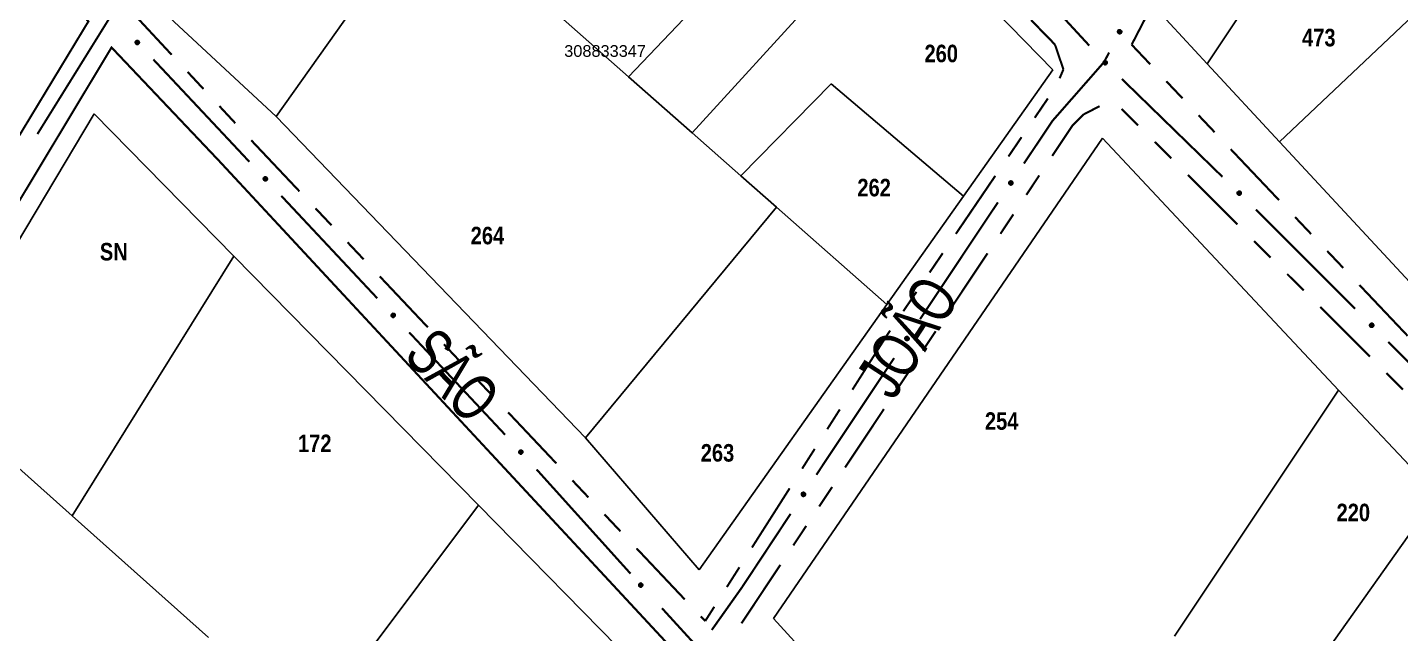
# Model space of a CAD drawing. Extents: x 201549 to 203722, y 4857623 to 4859778.
# Drawn here: x 202564.7 to 202682.2, y 4858746.3 to 4858798.1 of the extents above; entities that cross this region are included whole.
import ezdxf
from ezdxf.enums import TextEntityAlignment as Align

# ---------------------------------------------------------------- set-up
doc = ezdxf.new("R2010")
doc.units = 0
doc.header["$LTSCALE"] = 1.5
doc.header["$MEASUREMENT"] = 0
for name, color, linetype in [('CD-MALHA-LOTES', 40, 'CONTINUOUS'), ('CD_TXT_QUADRA', 1, 'CONTINUOUS'), ('RU-QUADRAS', 6, 'CONTINUOUS'), ('SV-EIXO-RUA-N-PAV', 6, 'CONTINUOUS'), ('SV-RUA-NAO-PAV-S-GUIA-C-GUIA', 7, 'CONTINUOUS'), ('SV-TXT-RUA-N-PAV-S-GUIA-C-GUIA', 7, 'CONTINUOUS'), ('Th_NmrPort', 1, 'CONTINUOUS')]:
    doc.layers.add(name, color=color, linetype=linetype)
doc.styles.add('ARIAL', font='ARIAL.TTF')
doc.styles.add('MONOTXT', font='ARIAL.TTF', dxfattribs={"height": 0.2})
doc.styles.get("Standard").update_dxf_attribs({"font": 'swisscbo.ttf'})

msp = doc.modelspace()

# ---------------------------------------------------------------- linework, layer by layer
at = {"layer": 'CD-MALHA-LOTES', "linetype": 'Continuous'}
for p, q in [((202680.22, 4858816.92), (202665.62, 4858795.03)), ((202585.98, 4858790.52), (202599.06, 4858808.97)), ((202599.06, 4858808.97), (202616.12, 4858793.92)), ((202621.56, 4858789.12), (202639.05, 4858808.24)), ((202652.42, 4858794.5), (202639.05, 4858808.24)), ((202690.57, 4858806.12), (202671.81, 4858788.36)), ((202616.12, 4858793.92), (202625.18, 4858803.47)), ((202576.07, 4858799.73), (202585.98, 4858790.52)), ((202661.4, 4858799.58), (202665.62, 4858795.03)), ((202644.79, 4858783.72), (202652.42, 4858794.5)), ((202665.62, 4858795.03), (202671.81, 4858788.36)), ((202616.12, 4858793.92), (202621.56, 4858789.12)), ((202625.74, 4858785.44), (202633.46, 4858793.32)), ((202633.46, 4858793.32), (202644.79, 4858783.72)), ((202570.41, 4858790.76), (202556.36, 4858767.22)), ((202582.37, 4858778.58), (202570.41, 4858790.76)), ((202585.98, 4858790.52), (202612.44, 4858763.04)), ((202621.56, 4858789.12), (202625.74, 4858785.44)), ((202656.66, 4858788.67), (202628.51, 4858747.6)), ((202676.86, 4858767.13), (202656.66, 4858788.67)), ((202671.81, 4858788.36), (202686.14, 4858772.92)), ((202625.74, 4858785.44), (202628.77, 4858782.77)), ((202638.22, 4858774.44), (202644.79, 4858783.72)), ((202628.77, 4858782.77), (202612.44, 4858763.04)), ((202628.77, 4858782.77), (202638.22, 4858774.44)), ((202568.54, 4858756.36), (202582.37, 4858778.58)), ((202603.3, 4858757.29), (202582.37, 4858778.58)), ((202622.16, 4858751.76), (202638.22, 4858774.44)), ((202556.36, 4858767.22), (202568.54, 4858756.36)), ((202676.86, 4858767.13), (202662.82, 4858746.09)), ((202685.29, 4858758.14), (202676.86, 4858767.13)), ((202612.44, 4858763.04), (202622.16, 4858751.76)), ((202670.71, 4858737.58), (202685.29, 4858758.14)), ((202590.32, 4858739.99), (202603.3, 4858757.29)), ((202617.02, 4858743.32), (202603.3, 4858757.29)), ((202580.2, 4858745.96), (202568.54, 4858756.36)), ((202628.51, 4858747.6), (202648.94, 4858725.29))]:
    msp.add_line(p, q, dxfattribs=at)
at = {"layer": 'RU-QUADRAS', "linetype": 'Continuous'}
for points in [[(202576.07, 4858799.73, 0.01, 0.01, 0), (202603.04, 4858845.22, 0.01, 0.01, 0), (202652.42, 4858794.5, 0.01, 0.01, 0), (202622.16, 4858751.76, 0.01, 0.01, 0), (202612.46, 4858763.01, 0.01, 0.01, 0), (202585.98, 4858790.52, 0.01, 0.01, 0)], [(202661.4, 4858799.58, 0.01, 0.01, 0), (202688.71, 4858841.53, 0.01, 0.01, 0), (202804.15, 4858719.63, 0.01, 0.01, 0), (202884.93, 4858635.86, 0.01, 0.01, 0), (202855.53, 4858589.33, 0.01, 0.01, 0.002334857)], [(202544.79, 4858747.83, 0.01, 0.01, 0), (202570.41, 4858790.76, 0.01, 0.01, 0), (202617.02, 4858743.32, 0.01, 0.01, 0), (202589.02, 4858701.24, 0.01, 0.01, 0)], [(202628.51, 4858747.6, 0.01, 0.01, 0), (202656.66, 4858788.67, 0.01, 0.01, 0.0019107617), (202823.41, 4858611.49, 0.01, 0.01, 0), (202825.02, 4858613.07, 0.01, 0.01, 0), (202852.56, 4858583.72, 0.01, 0.01, 0), (202823.87, 4858538.54, 0.01, 0.01, 0), (202760.3, 4858605.5, 0.01, 0.01, 0), (202761.22, 4858606.41, 0.01, 0.01, 0), (202682.66, 4858688.47, 0.01, 0.01, 0)]]:
    msp.add_lwpolyline(points, format="xyseb", close=True, dxfattribs=at)
at = {"layer": 'SV-EIXO-RUA-N-PAV', "const_width": 0.18}
for points in [[(202647.390619, 4858805.398291), (202655.533415, 4858796.583822)], [(202571.892646, 4858799.208508), (202565.557436, 4858789.017084)], [(202582.034379, 4858788.408245), (202575.471708, 4858795.397048)], [(202656.818632, 4858795.192591), (202657.22644, 4858795.988289)], [(202652.401028, 4858790.159332), (202656.748785, 4858795.11301)], [(202656.748785, 4858795.11301), (202656.818632, 4858795.192591)], [(202658.328243, 4858793.72418), (202666.930092, 4858785.357089)], [(202649.946102, 4858786.497066), (202652.173322, 4858789.81964)], [(202652.173322, 4858789.81964), (202652.401028, 4858790.159332)], [(202582.316795, 4858788.107002), (202582.034379, 4858788.408245)], [(202583.684677, 4858786.647927), (202582.316795, 4858788.107002)], [(202594.114659, 4858775.522614), (202586.420442, 4858783.729778)], [(202647.104926, 4858782.258591), (202647.718883, 4858783.174493)], [(202669.789955, 4858782.560536), (202678.275236, 4858774.075254)], [(202641.06016, 4858773.191441), (202646.607161, 4858781.511944)], [(202646.607161, 4858781.511944), (202647.104926, 4858782.258591)], [(202594.627592, 4858774.975197), (202594.114659, 4858775.522614)], [(202605.567592, 4858763.299736), (202597.362592, 4858772.056332)], [(202681.103663, 4858771.246827), (202683.93209, 4858768.4184)], [(202633.126692, 4858761.291239), (202638.841359, 4858769.86324)], [(202632.741774, 4858760.70928), (202633.126692, 4858761.291239)], [(202616.292656, 4858751.426713), (202608.257011, 4858760.338974)], [(202632.190109, 4858759.875215), (202632.741774, 4858760.70928)], [(202625.8337, 4858750.26493), (202629.983447, 4858756.538953)], [(202623.244227, 4858746.611827), (202625.557401, 4858749.875142)], [(202625.557401, 4858749.875142), (202625.8337, 4858750.26493)], [(202622.124013, 4858745.031484), (202618.98434, 4858748.467881)]]:
    msp.add_lwpolyline(points, dxfattribs=at)
at = {"layer": 'SV-EIXO-RUA-N-PAV'}
for points in [[(202657.975146, 4858797.690486), (202657.959485, 4858797.73682), (202657.9555, 4858797.779843), (202657.962504, 4858797.816684), (202657.977182, 4858797.847625), (202657.995763, 4858797.877588), (202658.021162, 4858797.903664), (202658.055763, 4858797.92636), (202658.102131, 4858797.942397), (202658.146473, 4858797.943583), (202658.182958, 4858797.938649), (202658.216103, 4858797.925201), (202658.244908, 4858797.906663), (202658.271122, 4858797.879384), (202658.29378, 4858797.844095), (202658.308777, 4858797.79708), (202658.312395, 4858797.754874), (202658.304685, 4858797.719418), (202658.290955, 4858797.686182), (202658.271618, 4858797.655819), (202658.246538, 4858797.630367), (202658.210967, 4858797.607617), (202658.164367, 4858797.59343), (202658.122312, 4858797.58934), (202658.086757, 4858797.596551), (202658.054341, 4858797.610805), (202658.024062, 4858797.629077), (202657.996787, 4858797.653517), (202657.975146, 4858797.690486)], [(202574.120749, 4858796.674917), (202574.071848, 4858796.675762), (202574.029992, 4858796.686487), (202573.997657, 4858796.70548), (202573.97346, 4858796.729714), (202573.951498, 4858796.757295), (202573.935491, 4858796.789988), (202573.925761, 4858796.830209), (202573.926264, 4858796.879269), (202573.940069, 4858796.921424), (202573.956994, 4858796.954121), (202573.980811, 4858796.980807), (202574.007962, 4858797.001693), (202574.042472, 4858797.017198), (202574.083328, 4858797.02666), (202574.132647, 4858797.02496), (202574.173609, 4858797.014164), (202574.204403, 4858796.994972), (202574.23108, 4858796.970857), (202574.253164, 4858796.942431), (202574.268692, 4858796.910248), (202574.278144, 4858796.869095), (202574.275822, 4858796.820439), (202574.26552, 4858796.779462), (202574.246766, 4858796.748407), (202574.222434, 4858796.722678), (202574.195038, 4858796.700313), (202574.162844, 4858796.682854), (202574.120749, 4858796.674917)], [(202656.868363, 4858795.297785), (202656.917253, 4858795.299154), (202656.959551, 4858795.290334), (202656.992712, 4858795.272824), (202657.017981, 4858795.249709), (202657.041169, 4858795.22315), (202657.058639, 4858795.191216), (202657.070178, 4858795.151476), (202657.071896, 4858795.102443), (202657.060013, 4858795.059707), (202657.044585, 4858795.026278), (202657.022, 4858794.998541), (202656.995822, 4858794.976447), (202656.96205, 4858794.959397), (202656.921664, 4858794.948096), (202656.872317, 4858794.947562), (202656.830909, 4858794.956494), (202656.799279, 4858794.974273), (202656.771538, 4858794.997155), (202656.74819, 4858795.024553), (202656.731221, 4858795.056), (202656.719916, 4858795.096683), (202656.720034, 4858795.145395), (202656.728471, 4858795.186796), (202656.745801, 4858795.218668), (202656.768944, 4858795.245472), (202656.7953, 4858795.269053), (202656.82667, 4858795.287951), (202656.868363, 4858795.297785)], [(202585.070521, 4858785.008744), (202585.02162, 4858785.009628), (202584.979774, 4858785.020387), (202584.947454, 4858785.039407), (202584.923277, 4858785.063661), (202584.901337, 4858785.09126), (202584.885356, 4858785.123965), (202584.87566, 4858785.164194), (202584.876202, 4858785.213254), (202584.890042, 4858785.255397), (202584.906993, 4858785.28808), (202584.930832, 4858785.314747), (202584.958, 4858785.335612), (202584.992521, 4858785.351088), (202585.033385, 4858785.360517), (202585.082704, 4858785.358777), (202585.123657, 4858785.347948), (202585.154434, 4858785.32873), (202585.181092, 4858785.304594), (202585.203153, 4858785.27615), (202585.218655, 4858785.243955), (202585.228074, 4858785.202794), (202585.225712, 4858785.15414), (202585.215377, 4858785.113171), (202585.196597, 4858785.082131), (202585.172244, 4858785.056422), (202585.144831, 4858785.03408), (202585.112623, 4858785.016647), (202585.070521, 4858785.008744)], [(202648.661053, 4858784.777726), (202648.650903, 4858784.82557), (202648.651964, 4858784.868764), (202648.663218, 4858784.904536), (202648.681405, 4858784.933554), (202648.703355, 4858784.961145), (202648.731623, 4858784.984079), (202648.768635, 4858785.002585), (202648.816557, 4858785.013103), (202648.860735, 4858785.009108), (202648.896396, 4858784.999951), (202648.927745, 4858784.982729), (202648.954191, 4858784.960956), (202648.977043, 4858784.930806), (202648.995431, 4858784.893114), (202649.004841, 4858784.844671), (202649.00351, 4858784.802331), (202648.991716, 4858784.768016), (202648.974203, 4858784.736609), (202648.951456, 4858784.70871), (202648.923578, 4858784.686356), (202648.885595, 4858784.667912), (202648.837658, 4858784.659257), (202648.795414, 4858784.660102), (202648.760943, 4858784.671411), (202648.730411, 4858784.68935), (202648.70247, 4858784.711029), (202648.678232, 4858784.738484), (202648.661053, 4858784.777726)], [(202668.337494, 4858784.141664), (202668.386383, 4858784.143033), (202668.428681, 4858784.134213), (202668.461843, 4858784.116703), (202668.487111, 4858784.093588), (202668.510299, 4858784.067029), (202668.52777, 4858784.035094), (202668.539309, 4858783.995355), (202668.541027, 4858783.946322), (202668.529144, 4858783.903586), (202668.513716, 4858783.870157), (202668.491131, 4858783.84242), (202668.464953, 4858783.820326), (202668.431181, 4858783.803276), (202668.390795, 4858783.791975), (202668.341448, 4858783.791441), (202668.30004, 4858783.800373), (202668.26841, 4858783.818152), (202668.240669, 4858783.841034), (202668.217321, 4858783.868432), (202668.200352, 4858783.899879), (202668.189047, 4858783.940562), (202668.189165, 4858783.989274), (202668.197602, 4858784.030675), (202668.214932, 4858784.062547), (202668.238075, 4858784.089351), (202668.26443, 4858784.112932), (202668.295801, 4858784.13183), (202668.337494, 4858784.141664)], [(202596.013006, 4858773.335651), (202595.964106, 4858773.336548), (202595.922262, 4858773.347318), (202595.889948, 4858773.366346), (202595.865777, 4858773.390607), (202595.843844, 4858773.418211), (202595.827871, 4858773.450921), (202595.818186, 4858773.491152), (202595.818741, 4858773.540212), (202595.832591, 4858773.582352), (202595.849551, 4858773.615031), (202595.873397, 4858773.641691), (202595.900571, 4858773.662548), (202595.935096, 4858773.678016), (202595.975962, 4858773.687434), (202596.025281, 4858773.685681), (202596.066231, 4858773.674841), (202596.097003, 4858773.655616), (202596.123654, 4858773.631473), (202596.145708, 4858773.603022), (202596.161202, 4858773.570823), (202596.17061, 4858773.52966), (202596.168235, 4858773.481006), (202596.15789, 4858773.44004), (202596.139102, 4858773.409005), (202596.114742, 4858773.383303), (202596.087322, 4858773.360968), (202596.05511, 4858773.343543), (202596.013006, 4858773.335651)], [(202679.665691, 4858772.840477), (202679.714595, 4858772.84117), (202679.756766, 4858772.831765), (202679.789682, 4858772.813798), (202679.814629, 4858772.790336), (202679.837447, 4858772.763459), (202679.854474, 4858772.731286), (202679.865463, 4858772.691391), (202679.866502, 4858772.642339), (202679.854029, 4858772.599771), (202679.83814, 4858772.566558), (202679.815173, 4858772.539136), (202679.788692, 4858772.517407), (202679.754687, 4858772.500825), (202679.714149, 4858772.490084), (202679.6648, 4858772.490233), (202679.623519, 4858772.499736), (202679.592138, 4858772.517951), (202679.564716, 4858772.541215), (202679.541749, 4858772.568934), (202679.525217, 4858772.600612), (202679.514476, 4858772.641448), (202679.515268, 4858772.690153), (202679.524277, 4858772.731434), (202679.542046, 4858772.763063), (202679.565558, 4858772.789544), (202679.592237, 4858772.812758), (202679.623866, 4858772.831221), (202679.665691, 4858772.840477)], [(202639.779467, 4858771.468853), (202639.769197, 4858771.51667), (202639.770148, 4858771.559868), (202639.781311, 4858771.595668), (202639.799425, 4858771.624732), (202639.821305, 4858771.652378), (202639.849515, 4858771.675384), (202639.88648, 4858771.693983), (202639.934375, 4858771.704622), (202639.978563, 4858771.700739), (202640.014247, 4858771.691673), (202640.04564, 4858771.67453), (202640.072141, 4858771.652824), (202640.095069, 4858771.622732), (202640.113552, 4858771.585087), (202640.123084, 4858771.536667), (202640.121861, 4858771.494324), (202640.110154, 4858771.45998), (202640.09272, 4858771.428529), (202640.070044, 4858771.400572), (202640.042223, 4858771.378148), (202640.004287, 4858771.359607), (202639.956372, 4858771.350832), (202639.914126, 4858771.35157), (202639.879626, 4858771.362791), (202639.849049, 4858771.380652), (202639.821053, 4858771.402261), (202639.796746, 4858771.429655), (202639.779467, 4858771.468853)], [(202606.932195, 4858761.643927), (202606.883321, 4858761.645761), (202606.841691, 4858761.657331), (202606.809748, 4858761.676975), (202606.786046, 4858761.701694), (202606.764646, 4858761.729714), (202606.749304, 4858761.762724), (202606.740391, 4858761.803134), (202606.741887, 4858761.852174), (202606.756542, 4858761.894041), (202606.774125, 4858761.926388), (202606.798478, 4858761.952587), (202606.826046, 4858761.972919), (202606.860862, 4858761.987722), (202606.901901, 4858761.996355), (202606.951177, 4858761.993658), (202606.991912, 4858761.982034), (202607.02231, 4858761.962223), (202607.048493, 4858761.937573), (202607.069998, 4858761.908705), (202607.084872, 4858761.876215), (202607.093489, 4858761.83488), (202607.090182, 4858761.78628), (202607.079053, 4858761.74552), (202607.059673, 4858761.714851), (202607.034826, 4858761.68962), (202607.006983, 4858761.667814), (202606.974443, 4858761.65101), (202606.932195, 4858761.643927)], [(202630.9157, 4858758.147972), (202630.905256, 4858758.195753), (202630.90605, 4858758.238953), (202630.917082, 4858758.274794), (202630.93509, 4858758.303923), (202630.956869, 4858758.331649), (202630.984995, 4858758.354758), (202631.021892, 4858758.373491), (202631.069748, 4858758.384305), (202631.11395, 4858758.380583), (202631.149666, 4858758.371647), (202631.181122, 4858758.354618), (202631.207702, 4858758.333009), (202631.23074, 4858758.303), (202631.249359, 4858758.265423), (202631.259068, 4858758.217039), (202631.257999, 4858758.174691), (202631.246417, 4858758.140305), (202631.229098, 4858758.10879), (202631.206524, 4858758.080751), (202631.178785, 4858758.058226), (202631.140916, 4858758.039547), (202631.093034, 4858758.030597), (202631.050785, 4858758.031181), (202631.016245, 4858758.042277), (202630.985602, 4858758.060026), (202630.957528, 4858758.081533), (202630.933122, 4858758.108838), (202630.9157, 4858758.147972)], [(202617.182316, 4858750.275611), (202617.133442, 4858750.277445), (202617.091813, 4858750.289015), (202617.059869, 4858750.308659), (202617.036167, 4858750.333378), (202617.014768, 4858750.361398), (202616.999425, 4858750.394408), (202616.990512, 4858750.434817), (202616.992008, 4858750.483857), (202617.006664, 4858750.525724), (202617.024247, 4858750.558072), (202617.048599, 4858750.58427), (202617.076168, 4858750.604603), (202617.110983, 4858750.619406), (202617.152023, 4858750.628038), (202617.201298, 4858750.625341), (202617.242033, 4858750.613718), (202617.272432, 4858750.593906), (202617.298615, 4858750.569257), (202617.320119, 4858750.540389), (202617.334993, 4858750.507899), (202617.34361, 4858750.466563), (202617.340303, 4858750.417964), (202617.329175, 4858750.377203), (202617.309795, 4858750.346534), (202617.284947, 4858750.321303), (202617.257104, 4858750.299498), (202617.224564, 4858750.282694), (202617.182316, 4858750.275611)]]:
    msp.add_lwpolyline(points, close=True, dxfattribs=at)
for points in [[(202657.9555, 4858797.779843), (202657.995763, 4858797.877588)], [(202657.957107, 4858797.761335), (202658.005303, 4858797.882298)], [(202657.959485, 4858797.73682), (202658.021162, 4858797.903664)], [(202657.967641, 4858797.716071), (202658.035464, 4858797.908238)], [(202657.975146, 4858797.690486), (202658.055763, 4858797.92636)], [(202657.98795, 4858797.67193), (202658.079013, 4858797.930384)], [(202657.996787, 4858797.653517), (202658.102131, 4858797.942397)], [(202658.012707, 4858797.645442), (202658.121819, 4858797.939112)], [(202658.024062, 4858797.629077), (202658.146473, 4858797.943583)], [(202658.039954, 4858797.623811), (202658.16086, 4858797.937502)], [(202658.054341, 4858797.610805), (202658.182958, 4858797.938649)], [(202658.072118, 4858797.605793), (202658.201054, 4858797.929169)], [(202658.086757, 4858797.596551), (202658.216103, 4858797.925201)], [(202658.106802, 4858797.595683), (202658.229575, 4858797.913018)], [(202658.122312, 4858797.58934), (202658.244908, 4858797.906663)], [(202658.145221, 4858797.592859), (202658.256791, 4858797.888336)], [(202658.164367, 4858797.59343), (202658.271122, 4858797.879384)], [(202658.188057, 4858797.604638), (202658.281518, 4858797.858797)], [(202658.210967, 4858797.607617), (202658.29378, 4858797.844095)], [(202658.229147, 4858797.624978), (202658.298154, 4858797.813472)], [(202658.246538, 4858797.630367), (202658.308777, 4858797.79708)], [(202658.260492, 4858797.647245), (202658.308095, 4858797.770044)], [(202658.271618, 4858797.655819), (202658.312395, 4858797.754874)], [(202574.120749, 4858796.674917), (202573.925761, 4858796.830209)], [(202574.162844, 4858796.682854), (202573.926264, 4858796.879269)], [(202574.142532, 4858796.680729), (202573.929797, 4858796.853457)], [(202574.071848, 4858796.675762), (202573.935491, 4858796.789988)], [(202574.175806, 4858796.695129), (202573.935983, 4858796.896703)], [(202574.094131, 4858796.676459), (202573.935996, 4858796.804996)], [(202574.195038, 4858796.700313), (202573.940069, 4858796.921424)], [(202574.047962, 4858796.681773), (202573.950273, 4858796.767864)], [(202574.205344, 4858796.713507), (202573.950637, 4858796.932925)], [(202574.029992, 4858796.686487), (202573.951498, 4858796.757295)], [(202574.222434, 4858796.722678), (202573.956994, 4858796.954121)], [(202574.233136, 4858796.737731), (202573.972011, 4858796.967971)], [(202574.246766, 4858796.748407), (202573.980811, 4858796.980807)], [(202574.254328, 4858796.766991), (202573.996818, 4858796.989394)], [(202574.26552, 4858796.779462), (202574.007962, 4858797.001693)], [(202574.269916, 4858796.802218), (202574.029219, 4858797.006716)], [(202574.275822, 4858796.820439), (202574.042472, 4858797.017198)], [(202574.27324, 4858796.846519), (202574.065356, 4858797.02006)], [(202574.278144, 4858796.869095), (202574.083328, 4858797.02666)], [(202574.267914, 4858796.892058), (202574.113636, 4858797.020472)], [(202574.268692, 4858796.910248), (202574.132647, 4858797.02496)], [(202574.257494, 4858796.929068), (202574.157877, 4858797.01522)], [(202574.253164, 4858796.942431), (202574.173609, 4858797.014164)], [(202656.719916, 4858795.096683), (202656.921664, 4858794.948096)], [(202656.720034, 4858795.145395), (202656.96205, 4858794.959397)], [(202656.723794, 4858795.119458), (202656.939318, 4858794.955503)], [(202656.72511, 4858795.163864), (202656.974814, 4858794.970468)], [(202656.728471, 4858795.186796), (202656.995822, 4858794.976447)], [(202656.731175, 4858795.074207), (202656.891106, 4858794.952906)], [(202656.731221, 4858795.056), (202656.872317, 4858794.947562)], [(202656.739088, 4858795.199761), (202657.006398, 4858794.989239)], [(202656.74326, 4858795.037706), (202656.846673, 4858794.956151)], [(202656.745801, 4858795.218668), (202657.022, 4858794.998541)], [(202656.74819, 4858795.024553), (202656.830909, 4858794.956494)], [(202656.758934, 4858795.229949), (202657.03021, 4858795.011762)], [(202656.768944, 4858795.245472), (202657.044585, 4858795.026278)], [(202656.785601, 4858795.255407), (202657.049977, 4858795.047739)], [(202656.7953, 4858795.269053), (202657.060013, 4858795.059707)], [(202656.814277, 4858795.275103), (202657.062976, 4858795.084587)], [(202656.82667, 4858795.287951), (202657.071896, 4858795.102443)], [(202656.846865, 4858795.290993), (202657.067199, 4858795.128069)], [(202656.868363, 4858795.297785), (202657.070178, 4858795.151476)], [(202656.895024, 4858795.297449), (202657.058814, 4858795.176201)], [(202656.917253, 4858795.299154), (202657.058639, 4858795.191216)], [(202656.941386, 4858795.29423), (202657.04287, 4858795.212648)], [(202656.959551, 4858795.290334), (202657.041169, 4858795.22315)], [(202585.070521, 4858785.008744), (202584.87566, 4858785.164194)], [(202585.112623, 4858785.016647), (202584.876202, 4858785.213254)], [(202585.092309, 4858785.014539), (202584.879714, 4858785.187439)], [(202585.02162, 4858785.009628), (202584.885356, 4858785.123965)], [(202585.043904, 4858785.010308), (202584.885873, 4858785.138972)], [(202585.125595, 4858785.028911), (202584.885935, 4858785.23068)], [(202585.144831, 4858785.03408), (202584.890042, 4858785.255397)], [(202584.997739, 4858785.015658), (202584.900121, 4858785.101829)], [(202585.155148, 4858785.047265), (202584.900619, 4858785.26689)], [(202584.979774, 4858785.020387), (202584.901337, 4858785.09126)], [(202585.172244, 4858785.056422), (202584.906993, 4858785.28808)], [(202585.182959, 4858785.071467), (202584.922021, 4858785.301918)], [(202585.196597, 4858785.082131), (202584.930832, 4858785.314747)], [(202585.204175, 4858785.100709), (202584.946846, 4858785.323321)], [(202585.215377, 4858785.113171), (202584.958, 4858785.335612)], [(202585.219791, 4858785.135924), (202584.979261, 4858785.340617)], [(202585.225712, 4858785.15414), (202584.992521, 4858785.351088)], [(202585.223151, 4858785.180222), (202585.015409, 4858785.353932)], [(202585.228074, 4858785.202794), (202585.033385, 4858785.360517)], [(202585.217862, 4858785.225765), (202585.063689, 4858785.354305)], [(202585.218655, 4858785.243955), (202585.082704, 4858785.358777)], [(202585.207472, 4858785.262784), (202585.107925, 4858785.349016)], [(202585.203153, 4858785.27615), (202585.123657, 4858785.347948)], [(202648.650903, 4858784.82557), (202648.731623, 4858784.984079)], [(202648.651402, 4858784.850195), (202648.713379, 4858784.964709)], [(202648.651964, 4858784.868764), (202648.703355, 4858784.961145)], [(202648.656583, 4858784.804011), (202648.746361, 4858784.986954)], [(202648.661053, 4858784.777726), (202648.768635, 4858785.002585)], [(202648.671604, 4858784.757802), (202648.792196, 4858785.003869)], [(202648.678232, 4858784.738484), (202648.816557, 4858785.013103)], [(202648.693102, 4858784.728607), (202648.835728, 4858785.007543)], [(202648.70247, 4858784.711029), (202648.860735, 4858785.009108)], [(202648.717639, 4858784.703945), (202648.874314, 4858785.00139)], [(202648.730411, 4858784.68935), (202648.896396, 4858784.999951)], [(202648.747482, 4858784.682298), (202648.913262, 4858784.988424)], [(202648.760943, 4858784.671411), (202648.927745, 4858784.982729)], [(202648.78075, 4858784.668211), (202648.939704, 4858784.969056)], [(202648.795414, 4858784.660102), (202648.954191, 4858784.960956)], [(202648.818577, 4858784.660925), (202648.963855, 4858784.941368)], [(202648.837658, 4858784.659257), (202648.977043, 4858784.930806)], [(202648.862494, 4858784.667626), (202648.984967, 4858784.909146)], [(202648.885595, 4858784.667912), (202648.995431, 4858784.893114)], [(202648.905677, 4858784.683033), (202648.996202, 4858784.86219)], [(202648.923578, 4858784.686356), (202649.004841, 4858784.844671)], [(202648.939406, 4858784.701492), (202649.001009, 4858784.817899)], [(202648.951456, 4858784.70871), (202649.00351, 4858784.802331)], [(202668.189047, 4858783.940562), (202668.390795, 4858783.791975)], [(202668.189165, 4858783.989274), (202668.431181, 4858783.803276)], [(202668.192925, 4858783.963337), (202668.408449, 4858783.799381)], [(202668.194241, 4858784.007743), (202668.443945, 4858783.814347)], [(202668.197602, 4858784.030675), (202668.464953, 4858783.820326)], [(202668.200306, 4858783.918086), (202668.360237, 4858783.796785)], [(202668.200352, 4858783.899879), (202668.341448, 4858783.791441)], [(202668.208219, 4858784.04364), (202668.475529, 4858783.833118)], [(202668.21239, 4858783.881585), (202668.315804, 4858783.80003)], [(202668.214932, 4858784.062547), (202668.491131, 4858783.84242)], [(202668.217321, 4858783.868432), (202668.30004, 4858783.800373)], [(202668.228065, 4858784.073828), (202668.499341, 4858783.855641)], [(202668.238075, 4858784.089351), (202668.513716, 4858783.870157)], [(202668.254731, 4858784.099286), (202668.519107, 4858783.891618)], [(202668.26443, 4858784.112932), (202668.529144, 4858783.903586)], [(202668.283408, 4858784.118982), (202668.532107, 4858783.928466)], [(202668.295801, 4858784.13183), (202668.541027, 4858783.946322)], [(202668.315996, 4858784.134872), (202668.53633, 4858783.971948)], [(202668.337494, 4858784.141664), (202668.539309, 4858783.995355)], [(202668.364155, 4858784.141328), (202668.527945, 4858784.020079)], [(202668.386383, 4858784.143033), (202668.52777, 4858784.035094)], [(202668.410517, 4858784.138109), (202668.512001, 4858784.056527)], [(202668.428681, 4858784.134213), (202668.510299, 4858784.067029)], [(202596.013006, 4858773.335651), (202595.818186, 4858773.491152)], [(202596.05511, 4858773.343543), (202595.818741, 4858773.540212)], [(202596.034795, 4858773.34144), (202595.822246, 4858773.514396)], [(202595.964106, 4858773.336548), (202595.827871, 4858773.450921)], [(202595.98639, 4858773.337222), (202595.828393, 4858773.465928)], [(202596.068085, 4858773.355803), (202595.828479, 4858773.557636)], [(202596.087322, 4858773.360968), (202595.832591, 4858773.582352)], [(202595.940226, 4858773.342585), (202595.84263, 4858773.428781)], [(202596.097643, 4858773.37415), (202595.843171, 4858773.593842)], [(202595.922262, 4858773.347318), (202595.843844, 4858773.418211)], [(202596.114742, 4858773.383303), (202595.849551, 4858773.615031)], [(202596.12546, 4858773.398345), (202595.864583, 4858773.628864)], [(202596.139102, 4858773.409005), (202595.873397, 4858773.641691)], [(202596.146684, 4858773.427581), (202595.889413, 4858773.650261)], [(202596.15789, 4858773.44004), (202595.900571, 4858773.662548)], [(202596.16231, 4858773.462792), (202595.921833, 4858773.667548)], [(202596.168235, 4858773.481006), (202595.935096, 4858773.678016)], [(202596.165681, 4858773.507089), (202595.957984, 4858773.680853)], [(202596.17061, 4858773.52966), (202595.975962, 4858773.687434)], [(202596.160404, 4858773.552633), (202596.006265, 4858773.681214)], [(202596.161202, 4858773.570823), (202596.025281, 4858773.685681)], [(202596.150024, 4858773.589655), (202596.0505, 4858773.675914)], [(202596.145708, 4858773.603022), (202596.066231, 4858773.674841)], [(202679.514476, 4858772.641448), (202679.714149, 4858772.490084)], [(202679.515268, 4858772.690153), (202679.754687, 4858772.500825)], [(202679.518669, 4858772.664167), (202679.731904, 4858772.497246)], [(202679.520599, 4858772.708551), (202679.767604, 4858772.511719)], [(202679.524277, 4858772.731434), (202679.788692, 4858772.517407)], [(202679.525217, 4858772.600612), (202679.6648, 4858772.490233)], [(202679.525423, 4858772.618818), (202679.683661, 4858772.495316)], [(202679.535072, 4858772.744251), (202679.799444, 4858772.530051)], [(202679.537001, 4858772.582154), (202679.639277, 4858772.499175)], [(202679.541749, 4858772.568934), (202679.623519, 4858772.499736)], [(202679.542046, 4858772.763063), (202679.815173, 4858772.539136)], [(202679.555334, 4858772.774161), (202679.823566, 4858772.552243)], [(202679.565558, 4858772.789544), (202679.83814, 4858772.566558)], [(202679.58235, 4858772.799248), (202679.843828, 4858772.587943)], [(202679.592237, 4858772.812758), (202679.854029, 4858772.599771)], [(202679.611296, 4858772.818545), (202679.857336, 4858772.624608)], [(202679.623866, 4858772.831221), (202679.866502, 4858772.642339)], [(202679.644101, 4858772.833983), (202679.86216, 4858772.668026)], [(202679.665691, 4858772.840477), (202679.865463, 4858772.691391)], [(202679.692344, 4858772.839772), (202679.854441, 4858772.71627)], [(202679.714595, 4858772.84117), (202679.854474, 4858772.731286)], [(202679.738658, 4858772.835913), (202679.839004, 4858772.752934)], [(202679.756766, 4858772.831765), (202679.837447, 4858772.763459)], [(202639.769197, 4858771.51667), (202639.849515, 4858771.675384)], [(202639.769633, 4858771.541298), (202639.83132, 4858771.655968)], [(202639.770148, 4858771.559868), (202639.821305, 4858771.652378)], [(202639.774931, 4858771.495127), (202639.864245, 4858771.678297)], [(202639.779467, 4858771.468853), (202639.88648, 4858771.693983)], [(202639.790069, 4858771.448956), (202639.910038, 4858771.695327)], [(202639.796746, 4858771.429655), (202639.934375, 4858771.704622)], [(202639.811641, 4858771.419815), (202639.95356, 4858771.699111)], [(202639.821053, 4858771.402261), (202639.978563, 4858771.700739)], [(202639.83624, 4858771.395216), (202639.992162, 4858771.693056)], [(202639.849049, 4858771.380652), (202640.014247, 4858771.691673)], [(202639.866138, 4858771.373644), (202640.031142, 4858771.680189)], [(202639.879626, 4858771.362791), (202640.04564, 4858771.67453)], [(202639.899441, 4858771.359641), (202640.057634, 4858771.660888)], [(202639.914126, 4858771.35157), (202640.072141, 4858771.652824)], [(202639.937286, 4858771.352451), (202640.081854, 4858771.633261)], [(202639.956372, 4858771.350832), (202640.095069, 4858771.622732)], [(202639.981187, 4858771.359263), (202640.103048, 4858771.601093)], [(202640.004287, 4858771.359607), (202640.113552, 4858771.585087)], [(202640.02433, 4858771.374779), (202640.114401, 4858771.554165)], [(202640.042223, 4858771.378148), (202640.123084, 4858771.536667)], [(202640.058012, 4858771.393323), (202640.119321, 4858771.509886)], [(202640.070044, 4858771.400572), (202640.121861, 4858771.494324)], [(202606.932195, 4858761.643927), (202606.740391, 4858761.803134)], [(202606.974443, 4858761.65101), (202606.741887, 4858761.852174)], [(202606.954091, 4858761.649297), (202606.744896, 4858761.826296)], [(202606.883321, 4858761.645761), (202606.749304, 4858761.762724)], [(202606.905614, 4858761.646008), (202606.750113, 4858761.777719)], [(202606.98765, 4858761.66302), (202606.751957, 4858761.869408)], [(202607.006983, 4858761.667814), (202606.756542, 4858761.894041)], [(202606.859561, 4858761.652254), (202606.763636, 4858761.740305)], [(202606.841691, 4858761.657331), (202606.764646, 4858761.729714)], [(202607.017554, 4858761.680796), (202606.767341, 4858761.905326)], [(202607.034826, 4858761.68962), (202606.774125, 4858761.926388)], [(202607.04583, 4858761.704454), (202606.78942, 4858761.939931)], [(202607.059673, 4858761.714851), (202606.798478, 4858761.952587)], [(202607.067611, 4858761.733278), (202606.814656, 4858761.960848)], [(202607.079053, 4858761.74552), (202606.826046, 4858761.972919)], [(202607.083908, 4858761.768182), (202606.8474, 4858761.977511)], [(202607.090182, 4858761.78628), (202606.860862, 4858761.987722)], [(202607.088128, 4858761.812407), (202606.8838, 4858761.99012)], [(202607.093489, 4858761.83488), (202606.901901, 4858761.996355)], [(202607.083726, 4858761.858044), (202606.932079, 4858761.989556)], [(202607.084872, 4858761.876215), (202606.951177, 4858761.993658)], [(202607.074057, 4858761.895258), (202606.976204, 4858761.983409)], [(202607.069998, 4858761.908705), (202606.991912, 4858761.982034)], [(202630.905256, 4858758.195753), (202630.984995, 4858758.354758)], [(202630.905602, 4858758.220381), (202630.966871, 4858758.335276)], [(202630.90605, 4858758.238953), (202630.956869, 4858758.331649)], [(202630.911068, 4858758.17423), (202630.999715, 4858758.357724)], [(202630.9157, 4858758.147972), (202631.021892, 4858758.373491)], [(202630.926374, 4858758.128114), (202631.045445, 4858758.374921)], [(202630.933122, 4858758.108838), (202631.069748, 4858758.384305)], [(202630.948052, 4858758.099052), (202631.088953, 4858758.378864)], [(202630.957528, 4858758.081533), (202631.11395, 4858758.380583)], [(202630.972741, 4858758.074543), (202631.127576, 4858758.372949)], [(202630.985602, 4858758.060026), (202631.149666, 4858758.371647)], [(202631.002717, 4858758.05308), (202631.166603, 4858758.360224)], [(202631.016245, 4858758.042277), (202631.181122, 4858758.354618)], [(202631.036071, 4858758.039199), (202631.193165, 4858758.34102)], [(202631.050785, 4858758.031181), (202631.207702, 4858758.333009)], [(202631.073942, 4858758.032146), (202631.217486, 4858758.313481)], [(202631.093034, 4858758.030597), (202631.23074, 4858758.303)], [(202631.117817, 4858758.039118), (202631.238797, 4858758.28139)], [(202631.140916, 4858758.039547), (202631.249359, 4858758.265423)], [(202631.160904, 4858758.054792), (202631.250321, 4858758.234504)], [(202631.178785, 4858758.058226), (202631.259068, 4858758.217039)], [(202631.194518, 4858758.073459), (202631.255402, 4858758.190244)], [(202631.206524, 4858758.080751), (202631.257999, 4858758.174691)], [(202617.182316, 4858750.275611), (202616.990512, 4858750.434817)], [(202617.224564, 4858750.282694), (202616.992008, 4858750.483857)], [(202617.204213, 4858750.280981), (202616.995017, 4858750.457979)], [(202617.133442, 4858750.277445), (202616.999425, 4858750.394408)], [(202617.155735, 4858750.277691), (202617.000234, 4858750.409402)], [(202617.237772, 4858750.294703), (202617.002078, 4858750.501091)], [(202617.257104, 4858750.299498), (202617.006664, 4858750.525724)], [(202617.109683, 4858750.283938), (202617.013757, 4858750.371989)], [(202617.091813, 4858750.289015), (202617.014768, 4858750.361398)], [(202617.267676, 4858750.31248), (202617.017462, 4858750.537009)], [(202617.284947, 4858750.321303), (202617.024247, 4858750.558072)], [(202617.295952, 4858750.336137), (202617.039541, 4858750.571615)], [(202617.309795, 4858750.346534), (202617.048599, 4858750.58427)], [(202617.317732, 4858750.364961), (202617.064777, 4858750.592531)], [(202617.329175, 4858750.377203), (202617.076168, 4858750.604603)], [(202617.33403, 4858750.399866), (202617.097522, 4858750.609194)], [(202617.340303, 4858750.417964), (202617.110983, 4858750.619406)], [(202617.338249, 4858750.444091), (202617.133922, 4858750.621804)], [(202617.34361, 4858750.466563), (202617.152023, 4858750.628038)], [(202617.333847, 4858750.489728), (202617.1822, 4858750.621239)], [(202617.334993, 4858750.507899), (202617.201298, 4858750.625341)], [(202617.324178, 4858750.526942), (202617.226325, 4858750.615092)], [(202617.320119, 4858750.540389), (202617.242033, 4858750.613718)]]:
    msp.add_lwpolyline(points, dxfattribs=at)
at = {"layer": 'SV-RUA-NAO-PAV-S-GUIA-C-GUIA', "const_width": 0.18}
for points in [[(202318.585681, 4858981.045359), (202375.850118, 4858919.006972), (202406.755485, 4858888.811313), (202418.582189, 4858876.174739), (202457.692817, 4858834.385888), (202526.282239, 4858763.924023), (202540.597938, 4858748.360825), (202559.278351, 4858781.082474), (202569.917526, 4858798.649485), (202563.522843, 4858805.617436), (202529.033623, 4858841.06623), (202497.909206, 4858872.824618), (202467.668284, 4858907.49019), (202424.334233, 4858953.765118), (202419.282654, 4858959.024078), (202395.214661, 4858984.080132), (202372.316186, 4859008.76432), (202326.670103, 4859056.804124), (202318.586408, 4859064.715287)], [(202572.950754, 4858800.193695), (202577.037166, 4858795.800377)], [(202660.855689, 4858799.9339), (202659.477576, 4858797.269166)], [(202652.216495, 4858797.072165), (202650.556702, 4858798.762994)], [(202652.60529, 4858796.653504), (202652.216495, 4858797.072165)], [(202652.624433, 4858796.597376), (202652.60529, 4858796.653504)], [(202653.324451, 4858794.544859), (202652.624433, 4858796.597376)], [(202659.477576, 4858797.269166), (202659.162174, 4858796.659303)], [(202659.162174, 4858796.659303), (202660.753871, 4858794.980509)], [(202578.399303, 4858794.335938), (202579.76144, 4858792.871499)], [(202652.997229, 4858793.780566), (202653.324451, 4858794.544859)], [(202662.129934, 4858793.529148), (202663.505998, 4858792.077787)], [(202650.869066, 4858790.406495), (202651.993288, 4858792.060619)], [(202581.123577, 4858791.40706), (202582.485714, 4858789.94262)], [(202655.065508, 4858790.703974), (202654.723234, 4858790.361945)], [(202655.524461, 4858790.940081), (202655.065508, 4858790.703974)], [(202656.413691, 4858791.397541), (202655.524461, 4858790.940081)], [(202659.717901, 4858789.760484), (202658.301687, 4858791.172694)], [(202664.882061, 4858790.626425), (202666.258124, 4858789.175064)], [(202654.072165, 4858789.71134), (202652.36679, 4858787.147067)], [(202654.723234, 4858790.361945), (202654.072165, 4858789.71134)], [(202583.85073, 4858788.480879), (202587.970685, 4858784.119002)], [(202648.620623, 4858787.098248), (202649.744844, 4858788.752372)], [(202662.550329, 4858786.936063), (202661.134115, 4858788.348273)], [(202667.634188, 4858787.723703), (202671.762378, 4858783.369619)], [(202644.123735, 4858780.481753), (202647.496401, 4858785.444124)], [(202651.259252, 4858785.481727), (202650.151714, 4858783.816386)], [(202668.215185, 4858781.287222), (202663.966543, 4858785.523853)], [(202589.344003, 4858782.665043), (202590.717322, 4858781.211084)], [(202649.044176, 4858782.151045), (202647.936638, 4858780.485704)], [(202673.138441, 4858781.918258), (202674.514505, 4858780.466897)], [(202592.09064, 4858779.757125), (202593.463958, 4858778.303166)], [(202671.047613, 4858778.462802), (202669.631399, 4858779.875012)], [(202675.890568, 4858779.015535), (202677.266632, 4858777.564174)], [(202641.875291, 4858777.173506), (202642.999513, 4858778.82763)], [(202646.8291, 4858778.820364), (202643.506486, 4858773.824342)], [(202594.837277, 4858776.849207), (202598.957232, 4858772.48733)], [(202673.880041, 4858775.638381), (202672.463827, 4858777.050592)], [(202639.626847, 4858773.865259), (202640.751069, 4858775.519382)], [(202678.642695, 4858776.112813), (202682.770885, 4858771.758729)], [(202679.544898, 4858769.989541), (202675.296256, 4858774.226171)], [(202637.955219, 4858771.374401), (202638.268041, 4858771.865979)], [(202638.268041, 4858771.865979), (202638.502625, 4858772.211135)], [(202642.398948, 4858772.159001), (202641.29141, 4858770.49366)], [(202600.33055, 4858771.033371), (202601.703868, 4858769.579412)], [(202635.270841, 4858767.156093), (202637.955219, 4858771.374401)], [(202640.183872, 4858768.82832), (202639.076334, 4858767.162979)], [(202682.377326, 4858767.16512), (202680.961112, 4858768.57733)], [(202603.077187, 4858768.125453), (202604.450505, 4858766.671494)], [(202605.823823, 4858765.217535), (202609.943778, 4858760.855658)], [(202633.123339, 4858763.781448), (202634.19709, 4858765.46877)], [(202637.968796, 4858765.497638), (202634.646182, 4858760.501616)], [(202630.975837, 4858760.406802), (202632.049588, 4858762.094125)], [(202611.317096, 4858759.401699), (202612.690415, 4858757.94774)], [(202626.680833, 4858753.65751), (202629.902086, 4858758.719479)], [(202633.538644, 4858758.836276), (202632.431107, 4858757.170935)], [(202614.063733, 4858756.493781), (202615.437051, 4858755.039822)], [(202631.323569, 4858755.505594), (202630.216031, 4858753.840253)], [(202616.81037, 4858753.585863), (202620.930325, 4858749.223986)], [(202624.533331, 4858750.282864), (202625.607082, 4858751.970187)], [(202629.108493, 4858752.174913), (202625.785879, 4858747.178891)], [(202622.680412, 4858747.371134), (202623.45958, 4858748.595541)], [(202622.303643, 4858747.770027), (202622.680412, 4858747.371134)]]:
    msp.add_lwpolyline(points, dxfattribs=at)
msp.add_lwpolyline([(202542.57732, 4858746.257732), (202561.628866, 4858779.350515), (202571.896907, 4858796.42268), (202581.148375, 4858786.668155), (202619.958763, 4858744.896907), (202603.878835, 4858717.930248), (202595.416201, 4858703.527614), (202590.368641, 4858693.659192), (202565.027399, 4858721.257899)], close=True, dxfattribs=at)

# ---------------------------------------------------------------- texts
at = {"layer": 'CD_TXT_QUADRA', "color": 7, "linetype": 'Continuous', "style": 'MONOTXT'}
msp.add_text('308833347', height=1, dxfattribs=at).set_placement((202610.62, 4858795.62))
at = {"layer": 'SV-TXT-RUA-N-PAV-S-GUIA-C-GUIA', "style": 'ARIAL', "width": 0.7}
for s, rotation, p in [('JOÃO', 57, (202638.757614, 4858766.142003)), ('SÃO', 314, (202596.783283, 4858769.975408))]:
    msp.add_text(s, height=4, rotation=rotation, dxfattribs=at).set_placement(p)
at = {"layer": 'Th_NmrPort', "color": 1}
for s, p in [('473', (202673.738554, 4858797.267271)), ('260', (202641.438554, 4858795.907271)), ('262', (202635.698554, 4858784.437271)), ('264', (202602.618554, 4858780.337271)), ('SN', (202570.898554, 4858778.957271)), ('254', (202646.608554, 4858764.477271)), ('172', (202587.848554, 4858762.567271)), ('263', (202622.298554, 4858761.757271)), ('220', (202676.688554, 4858756.657271))]:
    msp.add_text(s, height=1.5, dxfattribs=at).set_placement(p, align=Align.MIDDLE_LEFT)

doc.saveas('drawing.dxf')
